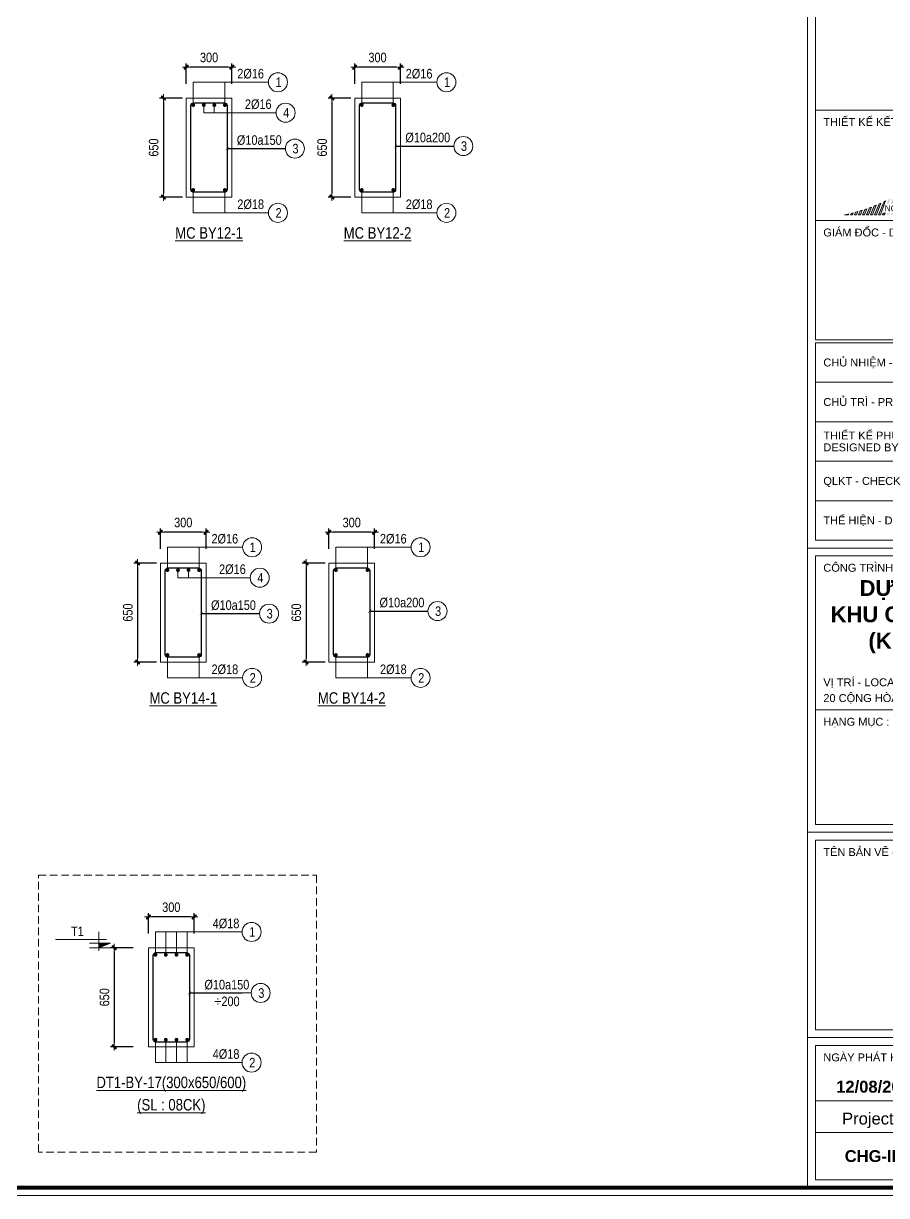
# Model space of a CAD drawing. Header units: millimetres. Extents: x 397144 to 8960116, y 345581 to 674207.
# Drawn here: x 4988116 to 4993785, y 625688 to 633384 of the extents above; entities that cross this region are included whole.
import ezdxf
from ezdxf.enums import TextEntityAlignment as Align
from ezdxf.xclip import XClip

# ---------------------------------------------------------------- set-up
doc = ezdxf.new("R2010")
doc.units = ezdxf.units.MM
doc.header["$XCLIPFRAME"] = 0
doc.header["$PDSIZE"] = -10
doc.linetypes.add('HIDDEN', pattern=[0.375, 0.25, -0.125])
doc.layers.get('0').update_dxf_attribs({"linetype": 'CONTINUOUS'})
doc.layers.get('Defpoints').update_dxf_attribs({"color": 12, "linetype": 'CONTINUOUS'})
for name, color, linetype, lineweight in [('CDAI', 8, 'CONTINUOUS', 30), ('CHG_XX_Khung ten$0$A1 BORDER$0$DGIONG', 4, 'CONTINUOUS', 13), ('CHG_XX_Khung ten$0$A1 BORDER$0$STICK', 1, 'CONTINUOUS', 9), ('CTHEP', 2, 'CONTINUOUS', 50), ('DBAO', 3, 'CONTINUOUS', 20), ('DGIONG', 4, 'CONTINUOUS', 13), ('KTH', 150, 'CONTINUOUS', 5), ('Net khuat', 8, 'HIDDEN', 13), ('STICK', 1, 'CONTINUOUS', 9), ('TEXT', 7, 'CONTINUOUS', 15)]:
    doc.layers.add(name, color=color, linetype=linetype, lineweight=lineweight)
doc.layers.add('HATCH', color=7, linetype='CONTINUOUS', lineweight=5, true_color=0x2491ff)
doc.styles.add('CHG_XX_Khung ten$0$A1 BORDER$0$ARIAL', font='arial.ttf')
doc.styles.add('CHG_XX_Khung ten$0$A1 BORDER$0$Arial - Bold', font='arialbd.ttf', dxfattribs={"height": 2.5})
doc.styles.add('CHG_XX_Khung ten$0$A1 BORDER$0$Star-AvoBold', font='VAVOB_0.TTF')
doc.styles.add('CHG_XX_Khung ten$0$title block pccc$0$ARIAL', font='arial.ttf')
doc.styles.add('Star-HelCon', font='VHELVCN_0.TTF')
doc.styles.add('TTP-HelCon', font='VHELVCN_0.TTF')
doc.styles.add('VNI-HELVE-CONDENSE', font='VHELVCN_0.TTF')
doc.dimstyles.new('kc-25', dxfattribs={"dimtxt": 62.5, "dimasz": 20, "dimexe": 20, "dimexo": 50, "dimgap": 25, "dimtad": 3, "dimdec": 0, "dimzin": 0, "dimdsep": 46, "dimtxsty": 'VNI-HELVE-CONDENSE', "dimblk": 'DIM', "dimcen": 2.5, "dimclrd": 256, "dimclre": 154, "dimclrt": 7, "dimaunit": 1, "dimadec": 0, "dimazin": 0, "dimtfac": 1, "dimtdec": 0, "dimtix": 1, "dimtmove": 0, "dimatfit": 3, "dimldrblk": 'DOT', "dimfxl": 1, "dimtolj": 1, "dimtzin": 0, "dimarcsym": 0})
doc.dimstyles.new('TTP-25', dxfattribs={"dimscale": 25, "dimtxt": 2.5, "dimasz": 1, "dimexe": 1, "dimexo": 1, "dimgap": 0.09, "dimtad": 0, "dimdec": 4, "dimrnd": 5, "dimzin": 9, "dimdsep": 46, "dimtxsty": 'TTP-HelCon', "dimblk": 'Stick1', "dimcen": 0.09, "dimdle": 1.5, "dimclrd": 256, "dimclre": 256, "dimclrt": 7, "dimadec": 0, "dimazin": 0, "dimtfac": 1, "dimtdec": 4, "dimtmove": 0, "dimatfit": 3, "dimldrblk": '_ArchTick1', "dimfxl": 1, "dimtvp": 1, "dimtolj": 1, "dimtzin": 0, "dimarcsym": 0})

# ---------------------------------------------------------------- blocks, each defined once
blk = doc.blocks.new('Stick1')
at = {"layer": 'STICK'}
h = blk.add_hatch(color=256, dxfattribs=at)
edge = h.paths.add_edge_path()
edge.add_line((0.3, 0.5), (-0.5, -0.3))
edge.add_arc((-0.4, -0.4), 0.141, 135, 315)
edge.add_line((-0.3, -0.5), (0.5, 0.3))
edge.add_arc((0.4, 0.4), 0.141, 315, 495)
blk.add_line((1, 0), (-1, 0), dxfattribs=at)
blk.add_lwpolyline([(0.3, 0.5), (-0.5, -0.3, 1), (-0.3, -0.5), (0.5, 0.3, 1), (0.3, 0.5, 1)], format="xyb", dxfattribs=at)
blk = doc.blocks.new('*D1025')
at = {"layer": 'Defpoints', "color": 0, "ltscale": 500, "transparency": 16777216}
for p in [(4989185.4, 633096.9), (4989185.4, 632963.6), (4989485.4, 632963.6)]:
    blk.add_point(p, dxfattribs=at)
at = {"layer": 'KTH', "lineweight": -2, "ltscale": 500, "transparency": 16777216}
for p, q in [((4989185.4, 632988.6), (4989185.4, 633121.9)), ((4989485.4, 632988.6), (4989485.4, 633121.9)), ((4989460.4, 633096.9), (4989210.4, 633096.9))]:
    blk.add_line(p, q, dxfattribs=at)
at = {"layer": 'KTH', "lineweight": -2, "ltscale": 500, "transparency": 16777216, "xscale": 25, "yscale": 25, "zscale": 25, "rotation": 180}
blk.add_blockref('Stick1', (4989185.4, 633096.9), dxfattribs=at)
at = {"layer": 'KTH', "lineweight": -2, "ltscale": 500, "transparency": 16777216, "xscale": 25, "yscale": 25, "zscale": 25}
blk.add_blockref('Stick1', (4989485.4, 633096.9), dxfattribs=at)
at = {"layer": 'KTH', "color": 7, "ltscale": 500, "transparency": 16777216, "insert": (4989335.4, 633160.7), "char_height": 62.5, "attachment_point": 5, "style": 'TTP-HelCon'}
blk.add_mtext('\\A1;300', dxfattribs=at)
blk = doc.blocks.new('_ArchTick1')
at = {"color": 0, "const_width": 3.81}
blk.add_lwpolyline([(-12.7, -12.7), (12.7, 12.7)], dxfattribs=at)
blk = doc.blocks.new('*D1026')
at = {"layer": 'Defpoints', "color": 0, "ltscale": 500, "transparency": 16777216}
for p in [(4989185.4, 632894.6), (4989035.6, 632244.6), (4989185.4, 632244.6)]:
    blk.add_point(p, dxfattribs=at)
at = {"layer": 'KTH', "lineweight": -2, "ltscale": 500, "transparency": 16777216}
for p, q in [((4989160.4, 632894.6), (4989010.6, 632894.6)), ((4989035.6, 632869.6), (4989035.6, 632269.6)), ((4989160.4, 632244.6), (4989010.6, 632244.6))]:
    blk.add_line(p, q, dxfattribs=at)
at = {"layer": 'KTH', "lineweight": -2, "ltscale": 500, "transparency": 16777216, "xscale": 25, "yscale": 25, "zscale": 25}
for p, rotation in [((4989035.6, 632894.6), 90), ((4989035.6, 632244.6), 270)]:
    blk.add_blockref('Stick1', p, dxfattribs=dict(at, rotation=rotation))
at = {"layer": 'KTH', "color": 7, "ltscale": 500, "transparency": 16777216, "insert": (4988971.7, 632569.6), "char_height": 62.5, "attachment_point": 5, "rotation": 90, "style": 'TTP-HelCon'}
blk.add_mtext('\\A1;650', dxfattribs=at)
blk = doc.blocks.new('DIM')
h = blk.add_hatch(color=1)
h.paths.add_polyline_path([(0.49, 0.29, 1), (0.29, 0.49), (-0.19, 0), (0.19, 0)])
h.paths.add_polyline_path([(0.19, 0), (-0.19, 0), (-0.49, -0.29, 1), (-0.29, -0.49)])
at = {"color": 9}
for p, q in [((-0.19, 0), (-1.5, 0)), ((0.19, 0), (1.5, 0))]:
    blk.add_line(p, q, dxfattribs=at)
at = {"color": 1}
for p, q in [((-0.49, -0.29), (0.29, 0.49)), ((-0.29, -0.49), (0.49, 0.29)), ((-0.19, 0), (0.19, 0))]:
    blk.add_line(p, q, dxfattribs=at)
blk.add_arc((-0.39, -0.39), 0.138, 135, 315, dxfattribs=at)
blk = doc.blocks.new('*D1027')
at = {"layer": 'Defpoints', "color": 0, "ltscale": 500, "transparency": 16777216}
for p in [(4990292, 633096.9), (4990292, 632963.6), (4990592, 632963.6)]:
    blk.add_point(p, dxfattribs=at)
at = {"layer": 'KTH', "lineweight": -2, "ltscale": 500, "transparency": 16777216}
for p, q in [((4990292, 632988.6), (4990292, 633121.9)), ((4990592, 632988.6), (4990592, 633121.9)), ((4990567, 633096.9), (4990317, 633096.9))]:
    blk.add_line(p, q, dxfattribs=at)
at = {"layer": 'KTH', "lineweight": -2, "ltscale": 500, "transparency": 16777216, "xscale": 25, "yscale": 25, "zscale": 25, "rotation": 180}
blk.add_blockref('Stick1', (4990292, 633096.9), dxfattribs=at)
at = {"layer": 'KTH', "lineweight": -2, "ltscale": 500, "transparency": 16777216, "xscale": 25, "yscale": 25, "zscale": 25}
blk.add_blockref('Stick1', (4990592, 633096.9), dxfattribs=at)
at = {"layer": 'KTH', "color": 7, "ltscale": 500, "transparency": 16777216, "insert": (4990442, 633160.7), "char_height": 62.5, "attachment_point": 5, "style": 'TTP-HelCon'}
blk.add_mtext('\\A1;300', dxfattribs=at)
blk = doc.blocks.new('*D1028')
at = {"layer": 'Defpoints', "color": 0, "ltscale": 500, "transparency": 16777216}
for p in [(4990292, 632894.6), (4990142.1, 632244.6), (4990292, 632244.6)]:
    blk.add_point(p, dxfattribs=at)
at = {"layer": 'KTH', "lineweight": -2, "ltscale": 500, "transparency": 16777216}
for p, q in [((4990267, 632894.6), (4990117.1, 632894.6)), ((4990142.1, 632869.6), (4990142.1, 632269.6)), ((4990267, 632244.6), (4990117.1, 632244.6))]:
    blk.add_line(p, q, dxfattribs=at)
at = {"layer": 'KTH', "lineweight": -2, "ltscale": 500, "transparency": 16777216, "xscale": 25, "yscale": 25, "zscale": 25}
for p, rotation in [((4990142.1, 632894.6), 90), ((4990142.1, 632244.6), 270)]:
    blk.add_blockref('Stick1', p, dxfattribs=dict(at, rotation=rotation))
at = {"layer": 'KTH', "color": 7, "ltscale": 500, "transparency": 16777216, "insert": (4990078.3, 632569.6), "char_height": 62.5, "attachment_point": 5, "rotation": 90, "style": 'TTP-HelCon'}
blk.add_mtext('\\A1;650', dxfattribs=at)
blk = doc.blocks.new('*D1037')
at = {"layer": 'Defpoints', "color": 0, "ltscale": 500, "transparency": 16777216}
for p in [(4989015.8, 630043.2), (4989015.8, 629910), (4989315.8, 629910)]:
    blk.add_point(p, dxfattribs=at)
at = {"layer": 'KTH', "lineweight": -2, "ltscale": 500, "transparency": 16777216}
for p, q in [((4989015.8, 629935), (4989015.8, 630068.2)), ((4989290.8, 630043.2), (4989040.8, 630043.2)), ((4989315.8, 629935), (4989315.8, 630068.2))]:
    blk.add_line(p, q, dxfattribs=at)
at = {"layer": 'KTH', "lineweight": -2, "ltscale": 500, "transparency": 16777216, "xscale": 25, "yscale": 25, "zscale": 25, "rotation": 180}
blk.add_blockref('Stick1', (4989015.8, 630043.2), dxfattribs=at)
at = {"layer": 'KTH', "lineweight": -2, "ltscale": 500, "transparency": 16777216, "xscale": 25, "yscale": 25, "zscale": 25}
blk.add_blockref('Stick1', (4989315.8, 630043.2), dxfattribs=at)
at = {"layer": 'KTH', "color": 7, "ltscale": 500, "transparency": 16777216, "insert": (4989165.8, 630107), "char_height": 62.5, "attachment_point": 5, "style": 'TTP-HelCon'}
blk.add_mtext('\\A1;300', dxfattribs=at)
blk = doc.blocks.new('*D1038')
at = {"layer": 'Defpoints', "color": 0, "ltscale": 500, "transparency": 16777216}
for p in [(4989015.8, 629841), (4988866, 629191), (4989015.8, 629191)]:
    blk.add_point(p, dxfattribs=at)
at = {"layer": 'KTH', "lineweight": -2, "ltscale": 500, "transparency": 16777216}
for p, q in [((4988990.8, 629841), (4988841, 629841)), ((4988866, 629816), (4988866, 629216)), ((4988990.8, 629191), (4988841, 629191))]:
    blk.add_line(p, q, dxfattribs=at)
at = {"layer": 'KTH', "lineweight": -2, "ltscale": 500, "transparency": 16777216, "xscale": 25, "yscale": 25, "zscale": 25}
for p, rotation in [((4988866, 629841), 90), ((4988866, 629191), 270)]:
    blk.add_blockref('Stick1', p, dxfattribs=dict(at, rotation=rotation))
at = {"layer": 'KTH', "color": 7, "ltscale": 500, "transparency": 16777216, "insert": (4988802.1, 629516), "char_height": 62.5, "attachment_point": 5, "rotation": 90, "style": 'TTP-HelCon'}
blk.add_mtext('\\A1;650', dxfattribs=at)
blk = doc.blocks.new('*D1039')
at = {"layer": 'Defpoints', "color": 0, "ltscale": 500, "transparency": 16777216}
for p in [(4990122.4, 630043.2), (4990122.4, 629910), (4990422.4, 629910)]:
    blk.add_point(p, dxfattribs=at)
at = {"layer": 'KTH', "lineweight": -2, "ltscale": 500, "transparency": 16777216}
for p, q in [((4990122.4, 629935), (4990122.4, 630068.2)), ((4990397.4, 630043.2), (4990147.4, 630043.2)), ((4990422.4, 629935), (4990422.4, 630068.2))]:
    blk.add_line(p, q, dxfattribs=at)
at = {"layer": 'KTH', "lineweight": -2, "ltscale": 500, "transparency": 16777216, "xscale": 25, "yscale": 25, "zscale": 25, "rotation": 180}
blk.add_blockref('Stick1', (4990122.4, 630043.2), dxfattribs=at)
at = {"layer": 'KTH', "lineweight": -2, "ltscale": 500, "transparency": 16777216, "xscale": 25, "yscale": 25, "zscale": 25}
blk.add_blockref('Stick1', (4990422.4, 630043.2), dxfattribs=at)
at = {"layer": 'KTH', "color": 7, "ltscale": 500, "transparency": 16777216, "insert": (4990272.4, 630107), "char_height": 62.5, "attachment_point": 5, "style": 'TTP-HelCon'}
blk.add_mtext('\\A1;300', dxfattribs=at)
blk = doc.blocks.new('*D1040')
at = {"layer": 'Defpoints', "color": 0, "ltscale": 500, "transparency": 16777216}
for p in [(4990122.4, 629841), (4989972.5, 629191), (4990122.4, 629191)]:
    blk.add_point(p, dxfattribs=at)
at = {"layer": 'KTH', "lineweight": -2, "ltscale": 500, "transparency": 16777216}
for p, q in [((4990097.4, 629841), (4989947.5, 629841)), ((4989972.5, 629816), (4989972.5, 629216)), ((4990097.4, 629191), (4989947.5, 629191))]:
    blk.add_line(p, q, dxfattribs=at)
at = {"layer": 'KTH', "lineweight": -2, "ltscale": 500, "transparency": 16777216, "xscale": 25, "yscale": 25, "zscale": 25}
for p, rotation in [((4989972.5, 629841), 90), ((4989972.5, 629191), 270)]:
    blk.add_blockref('Stick1', p, dxfattribs=dict(at, rotation=rotation))
at = {"layer": 'KTH', "color": 7, "ltscale": 500, "transparency": 16777216, "insert": (4989908.7, 629516), "char_height": 62.5, "attachment_point": 5, "rotation": 90, "style": 'TTP-HelCon'}
blk.add_mtext('\\A1;650', dxfattribs=at)
blk = doc.blocks.new('*D1153')
at = {"layer": 'Defpoints', "color": 0, "ltscale": 500, "transparency": 16777216}
for p in [(4988937.4, 627517.2), (4988937.4, 627384), (4989237.4, 627384)]:
    blk.add_point(p, dxfattribs=at)
at = {"layer": 'KTH', "lineweight": -2, "ltscale": 500, "transparency": 16777216}
for p, q in [((4988937.4, 627409), (4988937.4, 627542.2)), ((4989212.4, 627517.2), (4988962.4, 627517.2)), ((4989237.4, 627409), (4989237.4, 627542.2))]:
    blk.add_line(p, q, dxfattribs=at)
at = {"layer": 'KTH', "lineweight": -2, "ltscale": 500, "transparency": 16777216, "xscale": 25, "yscale": 25, "zscale": 25, "rotation": 180}
blk.add_blockref('Stick1', (4988937.4, 627517.2), dxfattribs=at)
at = {"layer": 'KTH', "lineweight": -2, "ltscale": 500, "transparency": 16777216, "xscale": 25, "yscale": 25, "zscale": 25}
blk.add_blockref('Stick1', (4989237.4, 627517.2), dxfattribs=at)
at = {"layer": 'KTH', "color": 7, "ltscale": 500, "transparency": 16777216, "insert": (4989087.4, 627581), "char_height": 62.5, "attachment_point": 5, "style": 'TTP-HelCon'}
blk.add_mtext('\\A1;300', dxfattribs=at)
blk = doc.blocks.new('*D1154')
at = {"layer": 'Defpoints', "color": 0, "ltscale": 500, "transparency": 16777216}
for p in [(4988862.2, 627314.9), (4988712.4, 626664.9), (4988862.2, 626664.9)]:
    blk.add_point(p, dxfattribs=at)
at = {"layer": 'KTH', "lineweight": -2, "ltscale": 500, "transparency": 16777216}
for p, q in [((4988837.2, 627314.9), (4988687.4, 627314.9)), ((4988712.4, 627289.9), (4988712.4, 626689.9)), ((4988837.2, 626664.9), (4988687.4, 626664.9))]:
    blk.add_line(p, q, dxfattribs=at)
at = {"layer": 'KTH', "lineweight": -2, "ltscale": 500, "transparency": 16777216, "xscale": 25, "yscale": 25, "zscale": 25}
for p, rotation in [((4988712.4, 627314.9), 90), ((4988712.4, 626664.9), 270)]:
    blk.add_blockref('Stick1', p, dxfattribs=dict(at, rotation=rotation))
at = {"layer": 'KTH', "color": 7, "ltscale": 500, "transparency": 16777216, "insert": (4988648.6, 626989.9), "char_height": 62.5, "attachment_point": 5, "rotation": 90, "style": 'TTP-HelCon'}
blk.add_mtext('\\A1;650', dxfattribs=at)
blk = doc.blocks.new('CODE')
at = {"layer": 'DBAO'}
for p, q in [((-62.5, -20), (-62.5, 105)), ((-62.5, 0), (-137.5, 30)), ((-137.5, 30), (0, 30)), ((-137.5, 0), (0, 0)), ((-112.5, 55), (223.6, 55))]:
    blk.add_line(p, q, dxfattribs=at)
at = {"layer": 'HATCH', "color": 1}
blk.add_solid([(-62.5, 0), (-137.5, 30), (-62.5, 30)], dxfattribs=at)
blk = doc.blocks.new('CHG_XX_Khung ten')
at = {"layer": 'CHG_XX_Khung ten$0$A1 BORDER$0$DGIONG'}
h = blk.add_hatch(color=256, dxfattribs=at)
h.paths.add_polyline_path([(724.94, 283.19), (724.15, 281.97), (717.19, 263.38), (717.7, 263.38)])
h.paths.add_polyline_path([(722.81, 280.17), (722.1, 279.22), (717.21, 266.21), (717.72, 266.21)], flags=17)
h.paths.add_polyline_path([(720.93, 277.8), (720.27, 277.04), (716.19, 266.22), (716.7, 266.22)])
h.paths.add_polyline_path([(719.23, 275.93), (718.6, 275.29), (715.18, 266.22), (715.69, 266.22)])
h.paths.add_polyline_path([(717.65, 274.38), (717.03, 273.81), (714.16, 266.22), (714.67, 266.22)])
h.paths.add_polyline_path([(716.14, 273.03), (715.61, 272.59), (713.15, 266.22), (713.66, 266.22)])
h.paths.add_polyline_path([(714.69, 271.86), (714.17, 271.45), (712.13, 266.23), (712.64, 266.23)])
h.paths.add_polyline_path([(713.29, 270.81), (712.76, 270.43), (711.57, 267.46), (712.07, 267.47)])
h.paths.add_polyline_path([(710.1, 266.23), (710.61, 266.24), (711.93, 269.87), (711.48, 269.56)])
h.paths.add_polyline_path([(710.61, 269.02), (710.13, 268.73), (709.08, 266.24), (709.59, 266.24)])
h.paths.add_polyline_path([(709.31, 268.26), (708.82, 267.97), (708.07, 266.24), (708.58, 266.24)])
h.paths.add_polyline_path([(708.04, 267.56), (707.54, 267.3), (707.05, 266.25), (707.56, 266.25)])
h.paths.add_polyline_path([(716.84, 263.8), (716.33, 263.8), (716.18, 263.38), (716.69, 263.38)])
h.paths.add_polyline_path([(715.67, 263.39), (715.82, 263.8), (715.32, 263.8), (715.16, 263.39)])
h.paths.add_polyline_path([(714.15, 263.39), (714.65, 263.39), (714.8, 263.8), (714.3, 263.8)])
h.paths.add_polyline_path([(713.13, 263.39), (713.64, 263.4), (713.79, 263.81), (713.28, 263.81)])
h.paths.add_polyline_path([(712.77, 263.81), (712.27, 263.81), (712.11, 263.39), (712.62, 263.4)])
h.paths.add_polyline_path([(711.25, 263.81), (711.1, 263.4), (711.61, 263.4), (711.76, 263.81)])
h.paths.add_polyline_path([(710.59, 263.4), (710.74, 263.82), (710.24, 263.82), (710.08, 263.4)])
h.paths.add_polyline_path([(709.73, 263.82), (709.22, 263.82), (709.07, 263.41), (709.57, 263.41)])
h.paths.add_polyline_path([(708.71, 263.82), (708.21, 263.82), (708.05, 263.41), (708.56, 263.41)])
h.paths.add_polyline_path([(707.54, 263.41), (707.69, 263.83), (707.19, 263.83), (707.03, 263.41)])
h.paths.add_polyline_path([(706.68, 263.83), (706.17, 263.83), (706.02, 263.42), (706.53, 263.42)])
h.paths.add_polyline_path([(705, 263.42), (705.51, 263.42), (706.79, 266.93), (706.4, 266.74)])
h.paths.add_polyline_path([(703.97, 263.37), (704.48, 263.37), (705.57, 266.36), (705.14, 266.17)])
h.paths.add_polyline_path([(704.36, 265.84), (703.91, 265.65), (702.96, 263.38), (703.46, 263.38)])
h.paths.add_polyline_path([(703.17, 265.37), (702.69, 265.19), (701.94, 263.38), (702.45, 263.38)])
h.paths.add_polyline_path([(702, 264.94), (701.5, 264.77), (700.92, 263.38), (701.43, 263.38)])
h.paths.add_polyline_path([(700.84, 264.56), (700.33, 264.4), (699.91, 263.39), (700.42, 263.39)])
h.paths.add_polyline_path([(699.7, 264.21), (699.18, 264.06), (698.89, 263.39), (699.4, 263.39)])
h.paths.add_polyline_path([(698.57, 263.9), (698.04, 263.77), (697.87, 263.38), (698.38, 263.39)])
h.paths.add_polyline_path([(697.37, 263.39), (697.45, 263.63), (696.91, 263.51), (696.35, 263.38)])
for p, q in [((687, 577), (687, 17)), ((687, 179), (824, 179)), ((687, 107), (824, 107)), ((687, 55), (824, 55))]:
    blk.add_line(p, q)
at = {"linetype": 'Continuous'}
blk.add_line((689, 39), (822, 39), dxfattribs=at)
blk.add_lwpolyline([(15, 579), (826, 579), (826, 15), (15, 15)], close=True)
at = {"color": 4, "linetype": 'Continuous', "const_width": 1}
blk.add_lwpolyline([(17, 577), (824, 577), (824, 17), (17, 17)], close=True, dxfattribs=at)
at = {"linetype": 'Continuous'}
for points in [[(689, 317.93), (822, 317.93), (822, 289.93), (689, 289.93)], [(689, 289.93), (822, 289.93), (822, 261.93), (689, 261.93)], [(689, 177), (822, 177), (822, 138), (689, 138)], [(689, 109), (822, 109), (822, 138), (689, 138)], [(689, 105), (822, 105), (822, 57), (689, 57)], [(689, 53), (822, 53), (822, 31), (689, 31)], [(822, 19), (689, 19), (689, 31), (822, 31)]]:
    blk.add_lwpolyline(points, close=True, dxfattribs=at)
at = {"color": 9, "linetype": 'Continuous'}
for points in [[(689, 261.93), (822, 261.93), (822, 231.73), (689, 231.73)], [(822, 221), (689, 221), (689, 231), (822, 231)], [(822, 211), (689, 211), (689, 221), (822, 221)], [(822, 201), (689, 201), (689, 211), (822, 211)], [(822, 191), (689, 191), (689, 201), (822, 201)], [(822, 181), (689, 181), (689, 191), (822, 191)]]:
    blk.add_lwpolyline(points, close=True, dxfattribs=at)
blk.add_lwpolyline([(822, 211), (689, 211), (822, 211)], dxfattribs=at)
at = {"layer": 'CHG_XX_Khung ten$0$A1 BORDER$0$DGIONG'}
for points in [[(700.84, 264.56), (700.42, 263.39), (699.91, 263.39), (700.33, 264.4), (700.84, 264.56)], [(702, 264.94), (701.43, 263.38), (700.92, 263.38), (701.5, 264.77), (702, 264.94)], [(703.17, 265.37), (702.45, 263.38), (701.94, 263.38), (702.69, 265.19), (703.17, 265.37)], [(704.36, 265.84), (703.46, 263.38), (702.96, 263.38), (703.91, 265.65), (704.36, 265.84)], [(705.57, 266.36), (704.48, 263.37), (703.97, 263.37), (705.14, 266.17), (705.57, 266.36)], [(706.79, 266.93), (705.51, 263.42), (705, 263.42), (706.4, 266.74), (706.79, 266.93)], [(697.45, 263.63), (697.37, 263.39), (696.35, 263.38), (696.91, 263.51), (697.45, 263.63)], [(698.57, 263.9), (698.38, 263.39), (697.87, 263.38), (698.04, 263.77), (698.57, 263.9)], [(699.7, 264.21), (699.4, 263.39), (698.89, 263.39), (699.18, 264.06), (699.7, 264.21)]]:
    blk.add_lwpolyline(points, dxfattribs=at)
blk.add_lwpolyline([(706.53, 263.42), (706.68, 263.83), (706.17, 263.83), (706.02, 263.42)], close=True, dxfattribs=at)
for s, style, p in [('THIẾT KẾ KẾT CẤU - STRUCTURE CONSULTANT', 'CHG_XX_Khung ten$0$A1 BORDER$0$ARIAL', (691, 286.93)), ('GIÁM ĐỐC - DIRECTOR', 'CHG_XX_Khung ten$0$title block pccc$0$ARIAL', (691, 258.93)), ('CHỦ NHIỆM - PRINCIPAL', 'CHG_XX_Khung ten$0$title block pccc$0$ARIAL', (691, 226)), ('CHỦ TRÌ - PRIMARY', 'CHG_XX_Khung ten$0$title block pccc$0$ARIAL', (691, 216)), ('THIẾT KẾ PHƯƠNG ÁN', 'CHG_XX_Khung ten$0$title block pccc$0$ARIAL', (691, 207.5)), ('DESIGNED BY', 'CHG_XX_Khung ten$0$title block pccc$0$ARIAL', (691, 204.5)), ('QLKT - CHECK', 'CHG_XX_Khung ten$0$title block pccc$0$ARIAL', (691, 196)), ('THỂ HIỆN - DRAWN BY', 'CHG_XX_Khung ten$0$title block pccc$0$ARIAL', (691, 186)), ('CÔNG TRÌNH - PROJECT', 'CHG_XX_Khung ten$0$A1 BORDER$0$ARIAL', (691, 174)), ('VỊ TRÍ - LOCATION', 'CHG_XX_Khung ten$0$A1 BORDER$0$ARIAL', (691, 145)), ('20 CỘNG HÒA, PHƯỜNG 12, QUẬN TÂN BÌNH, TP. HCM', 'CHG_XX_Khung ten$0$A1 BORDER$0$ARIAL', (691, 141)), ('HẠNG MỤC :', 'CHG_XX_Khung ten$0$A1 BORDER$0$ARIAL', (691, 135)), ('TÊN BẢN VẼ - DRAWING TITTLE', 'CHG_XX_Khung ten$0$A1 BORDER$0$ARIAL', (691, 102)), ('NGÀY PHÁT HÀNH - ISSUE DATE', 'CHG_XX_Khung ten$0$A1 BORDER$0$ARIAL', (691, 50))]:
    blk.add_text(s, height=2, dxfattribs=dict(style=style)).set_placement(p, align=Align.MIDDLE_LEFT)
for s, style, p in [('12/08/2019', 'CHG_XX_Khung ten$0$A1 BORDER$0$Arial - Bold', (704.75, 42.57)), ('Project', 'CHG_XX_Khung ten$0$A1 BORDER$0$ARIAL', (702.28, 34.5)), ('CHG-II', 'CHG_XX_Khung ten$0$A1 BORDER$0$Arial - Bold', (702.94, 25))]:
    blk.add_text(s, height=3, dxfattribs=dict(style=style)).set_placement(p, align=Align.MIDDLE_CENTER)
at = {"insert": (755.4, 170.88), "char_height": 4, "width": 159.8745, "attachment_point": 2, "style": 'CHG_XX_Khung ten$0$A1 BORDER$0$Arial - Bold'}
blk.add_mtext('DỰ ÁN ĐẦU TƯ XÂY DỰNG KINH DOANH\\PKHU CHUNG CƯ - THƯƠNG MẠI - VĂN PHÒNG\\P(KHU PHỨC HỢP CÔNG HÒA GARDEN)', dxfattribs=at)
at = {"layer": 'CHG_XX_Khung ten$0$A1 BORDER$0$STICK', "style": 'CHG_XX_Khung ten$0$A1 BORDER$0$Star-AvoBold', "width": 1}
blk.add_text('NGOI SAO', height=1.547, dxfattribs=at).set_placement((706.57, 264.27))
blk = doc.blocks.new('*D1237')
at = {"layer": 'Defpoints', "color": 0, "transparency": 16777216}
for p in [(5177635.6, 546023.8), (5186535.6, 545922.6), (5186535.6, 545825.8)]:
    blk.add_point(p, dxfattribs=at)
at = {"layer": 'KTH', "lineweight": -2, "transparency": 16777216}
for p, q in [((5177635.6, 545998.8), (5177635.6, 545800.8)), ((5186535.6, 545897.6), (5186535.6, 545800.8)), ((5177660.6, 545825.8), (5186510.6, 545825.8))]:
    blk.add_line(p, q, dxfattribs=at)
at = {"layer": 'KTH', "lineweight": -2, "transparency": 16777216, "xscale": 25, "yscale": 25, "zscale": 25, "rotation": 180}
blk.add_blockref('Stick1', (5177635.6, 545825.8), dxfattribs=at)
at = {"layer": 'KTH', "lineweight": -2, "transparency": 16777216, "xscale": 25, "yscale": 25, "zscale": 25}
blk.add_blockref('Stick1', (5186535.6, 545825.8), dxfattribs=at)
at = {"layer": 'KTH', "color": 7, "transparency": 16777216, "insert": (5182085.6, 545889.6), "char_height": 62.5, "attachment_point": 5, "style": 'TTP-HelCon'}
blk.add_mtext('\\A1;9400', dxfattribs=at)
blk = doc.blocks.new('*D1232')
at = {"layer": 'Defpoints', "color": 0, "transparency": 16777216}
for p in [(5195935.6, 546023.8), (5200985.6, 546017.1), (5200985.6, 545825.8)]:
    blk.add_point(p, dxfattribs=at)
at = {"layer": 'KTH', "lineweight": -2, "transparency": 16777216}
for p, q in [((5195935.6, 545998.8), (5195935.6, 545800.8)), ((5200985.6, 545992.1), (5200985.6, 545800.8)), ((5195960.6, 545825.8), (5200960.6, 545825.8))]:
    blk.add_line(p, q, dxfattribs=at)
at = {"layer": 'KTH', "lineweight": -2, "transparency": 16777216, "xscale": 25, "yscale": 25, "zscale": 25, "rotation": 180}
blk.add_blockref('Stick1', (5195935.6, 545825.8), dxfattribs=at)
at = {"layer": 'KTH', "lineweight": -2, "transparency": 16777216, "xscale": 25, "yscale": 25, "zscale": 25}
blk.add_blockref('Stick1', (5200985.6, 545825.8), dxfattribs=at)
at = {"layer": 'KTH', "color": 7, "transparency": 16777216, "insert": (5198460.6, 545889.6), "char_height": 62.5, "attachment_point": 5, "style": 'TTP-HelCon'}
blk.add_mtext('\\A1;5050', dxfattribs=at)
blk = doc.blocks.new('BY-18')
at = {"layer": 'CTHEP'}
blk.add_line((5138019.31863, 546695.82682), (5214372.22878, 546695.77869), dxfattribs=at)
for points in [[(5214555.59356, 546376.57918), (5214555.59356, 547004.7664), (5137865.59357, 547004.84194)], [(5153373.34267, 546382.82784), (5162804.59965, 546382.82083), (5163384.46139, 546382.81892), (5170035.59357, 546382.79064), (5170609.63908, 546382.78875), (5214493.76072, 546382.7666), (5214493.76072, 546905.64212)]]:
    blk.add_lwpolyline(points, dxfattribs=at)
at = {"layer": 'DBAO'}
for points in [[(5214185.59439, 547367.8332), (5214185.594, 547043.7211), (5170183.49982, 547043.76555)], [(5178935.59496, 546343.75224), (5186135.59357, 546343.74248)], [(5194885.59496, 546343.73139), (5202385.59357, 546343.72946)]]:
    blk.add_lwpolyline(points, dxfattribs=at)
at = {"layer": 'Net khuat', "ltscale": 200}
blk.add_lwpolyline([(5137835.59357, 546343.84194), (5137835.59357, 546343.84194), (5138435.59357, 546343.84194), (5138435.59357, 546813.84194), (5214585.59357, 546813.84194)], dxfattribs=at)
at = {"layer": 'KTH'}
dim = blk.add_linear_dim(base=(5186535.59357, 545825.78166), p1=(5177635.59357, 546023.76467), p2=(5186535.59357, 545922.63284), angle=180, text='9400', dimstyle='TTP-25', override={"dimtmove": 1}, dxfattribs=at)
dim.commit()
dim.dimension.update_dxf_attribs({"geometry": '*D1237', "text_midpoint": (5182085.59357, 545889.615)})
dim = blk.add_linear_dim(base=(5200985.59357, 545825.78166), p1=(5195935.59357, 546023.76467), p2=(5200985.59357, 546017.14896), angle=180, dimstyle='TTP-25', override={"dimtmove": 1}, dxfattribs=at)
dim.commit()
dim.dimension.update_dxf_attribs({"geometry": '*D1232', "text_midpoint": (5198460.59357, 545889.615)})

msp = doc.modelspace()

# ---------------------------------------------------------------- linework, layer by layer
at = {"layer": 'CDAI'}
for points in [[(4989235.39699, 632863.37195), (4989435.39699, 632863.37195, -0.4142135624), (4989454.14699, 632844.62195), (4989454.14699, 632294.62195, -0.4142135624), (4989435.39699, 632275.87195), (4989235.39699, 632275.87195, -0.4142135624), (4989216.64699, 632294.62195), (4989216.64699, 632844.62195, -0.4142135624)], [(4990341.95452, 632863.37195), (4990541.95452, 632863.37195, -0.4142135624), (4990560.70452, 632844.62195), (4990560.70452, 632294.62195, -0.4142135624), (4990541.95452, 632275.87195), (4990341.95452, 632275.87195, -0.4142135624), (4990323.20452, 632294.62195), (4990323.20452, 632844.62195, -0.4142135624)], [(4989065.80434, 629809.7153), (4989265.80434, 629809.7153, -0.4142135624), (4989284.55434, 629790.9653), (4989284.55434, 629240.9653, -0.4142135624), (4989265.80434, 629222.2153), (4989065.80434, 629222.2153, -0.4142135624), (4989047.05434, 629240.9653), (4989047.05434, 629790.9653, -0.4142135624)], [(4990172.36187, 629809.7153), (4990372.36187, 629809.7153, -0.4142135624), (4990391.11187, 629790.9653), (4990391.11187, 629240.9653, -0.4142135624), (4990372.36187, 629222.2153), (4990172.36187, 629222.2153, -0.4142135624), (4990153.61187, 629240.9653), (4990153.61187, 629790.9653, -0.4142135624)], [(4988987.38072, 627283.69054), (4989187.38072, 627283.69054, -0.4142135624), (4989206.13072, 627264.94054), (4989206.13072, 626714.94054, -0.4142135624), (4989187.38072, 626696.19054), (4988987.38072, 626696.19054, -0.4142135624), (4988968.63072, 626714.94054), (4988968.63072, 627264.94054, -0.4142135624)]]:
    msp.add_lwpolyline(points, format="xyb", close=True, dxfattribs=at)
at = {"layer": 'CTHEP', "const_width": 12.5}
for points in [[(4989225.39699, 632848.37195, 1), (4989237.89699, 632848.37195, 1)], [(4989294.56366, 632848.37195, 1), (4989307.06366, 632848.37195, 1)], [(4989363.73033, 632848.37195, 1), (4989376.23033, 632848.37195, 1)], [(4989432.89699, 632848.37195, 1), (4989445.39699, 632848.37195, 1)], [(4990331.95452, 632848.37195, 1), (4990344.45452, 632848.37195, 1)], [(4990539.45452, 632848.37195, 1), (4990551.95452, 632848.37195, 1)], [(4989225.39699, 632290.87195, 1), (4989237.89699, 632290.87195, 1)], [(4989432.89699, 632290.87195, 1), (4989445.39699, 632290.87195, 1)], [(4990331.95452, 632290.87195, 1), (4990344.45452, 632290.87195, 1)], [(4990539.45452, 632290.87195, 1), (4990551.95452, 632290.87195, 1)], [(4989055.80434, 629794.7153, 1), (4989068.30434, 629794.7153, 1)], [(4989124.97101, 629794.7153, 1), (4989137.47101, 629794.7153, 1)], [(4989194.13768, 629794.7153, 1), (4989206.63768, 629794.7153, 1)], [(4989263.30434, 629794.7153, 1), (4989275.80434, 629794.7153, 1)], [(4990162.36187, 629794.7153, 1), (4990174.86187, 629794.7153, 1)], [(4990369.86187, 629794.7153, 1), (4990382.36187, 629794.7153, 1)], [(4989055.80434, 629237.2153, 1), (4989068.30434, 629237.2153, 1)], [(4989263.30434, 629237.2153, 1), (4989275.80434, 629237.2153, 1)], [(4990162.36187, 629237.2153, 1), (4990174.86187, 629237.2153, 1)], [(4990369.86187, 629237.2153, 1), (4990382.36187, 629237.2153, 1)], [(4988977.38072, 627268.69054, 1), (4988989.88072, 627268.69054, 1)], [(4989044.88072, 627268.69054, 1), (4989057.38072, 627268.69054, 1)], [(4989114.88072, 627268.69054, 1), (4989127.38072, 627268.69054, 1)], [(4989184.88072, 627268.69054, 1), (4989197.38072, 627268.69054, 1)], [(4988977.38072, 626711.19054, 1), (4988989.88072, 626711.19054, 1)], [(4989044.88072, 626711.19054, 1), (4989057.38072, 626711.19054, 1)], [(4989114.88072, 626711.19054, 1), (4989127.38072, 626711.19054, 1)], [(4989184.88072, 626711.19054, 1), (4989197.38072, 626711.19054, 1)]]:
    msp.add_lwpolyline(points, format="xyb", close=True, dxfattribs=at)
at = {"layer": 'DBAO', "flags": 128}
for points in [[(4989185.39699, 632894.62195), (4989485.39699, 632894.62195)], [(4989485.39699, 632894.62195), (4989485.39699, 632244.62195), (4989185.39699, 632244.62195), (4989185.39699, 632894.62195)], [(4990291.95452, 632894.62195), (4990591.95452, 632894.62195)], [(4990591.95452, 632894.62195), (4990591.95452, 632244.62195), (4990291.95452, 632244.62195), (4990291.95452, 632894.62195)], [(4989015.80434, 629840.9653), (4989315.80434, 629840.9653)], [(4989315.80434, 629840.9653), (4989315.80434, 629190.9653), (4989015.80434, 629190.9653), (4989015.80434, 629840.9653)], [(4990122.36187, 629840.9653), (4990422.36187, 629840.9653)], [(4990422.36187, 629840.9653), (4990422.36187, 629190.9653), (4990122.36187, 629190.9653), (4990122.36187, 629840.9653)], [(4989237.38072, 627314.94054), (4989237.38072, 626664.94054), (4988937.38072, 626664.94054), (4988937.38072, 627314.94054)], [(4988937.38072, 627314.94054), (4989237.38072, 627314.94054)]]:
    msp.add_lwpolyline(points, dxfattribs=at)
at = {"layer": 'DGIONG'}
for p, q in [((4989231.64699, 632848.37195), (4989231.64699, 632998.37195)), ((4989231.64699, 632998.37195), (4989725.39699, 632998.37195)), ((4989439.14699, 632848.37195), (4989439.14699, 632998.37195)), ((4990338.20452, 632848.37195), (4990338.20452, 632998.37195)), ((4990338.20452, 632998.37195), (4990831.95452, 632998.37195)), ((4990545.70452, 632848.37195), (4990545.70452, 632998.37195)), ((4989300.81366, 632848.37195), (4989300.81366, 632798.37195)), ((4989369.98033, 632848.37195), (4989369.98033, 632798.37195)), ((4989300.81366, 632798.37195), (4989775.39699, 632798.37195)), ((4989231.64699, 632140.87195), (4989231.64699, 632290.87195)), ((4989439.14699, 632140.87195), (4989439.14699, 632290.87195)), ((4990338.20452, 632140.87195), (4990338.20452, 632290.87195)), ((4990545.70452, 632140.87195), (4990545.70452, 632290.87195)), ((4989231.64699, 632140.87195), (4989725.39699, 632140.87195)), ((4990338.20452, 632140.87195), (4990831.95452, 632140.87195)), ((4989062.05434, 629794.7153), (4989062.05434, 629944.7153)), ((4989062.05434, 629944.7153), (4989555.80434, 629944.7153)), ((4989269.55434, 629794.7153), (4989269.55434, 629944.7153)), ((4990168.61187, 629794.7153), (4990168.61187, 629944.7153)), ((4990168.61187, 629944.7153), (4990662.36187, 629944.7153)), ((4990376.11187, 629794.7153), (4990376.11187, 629944.7153)), ((4989131.22101, 629794.7153), (4989131.22101, 629744.7153)), ((4989131.22101, 629744.7153), (4989605.80434, 629744.7153)), ((4989200.38768, 629794.7153), (4989200.38768, 629744.7153)), ((4989062.05434, 629087.2153), (4989062.05434, 629237.2153)), ((4989269.55434, 629087.2153), (4989269.55434, 629237.2153)), ((4990168.61187, 629087.2153), (4990168.61187, 629237.2153)), ((4990376.11187, 629087.2153), (4990376.11187, 629237.2153)), ((4989062.05434, 629087.2153), (4989555.80434, 629087.2153)), ((4990168.61187, 629087.2153), (4990662.36187, 629087.2153)), ((4988983.63072, 627268.69054), (4988983.63072, 627418.69054)), ((4988983.63072, 627418.69054), (4989552.38072, 627418.69054)), ((4989051.13072, 627268.69054), (4989051.13072, 627418.69054)), ((4989121.13072, 627268.69054), (4989121.13072, 627418.69054)), ((4989191.13072, 627268.69054), (4989191.13072, 627418.69054)), ((4989206.13072, 627018.07484), (4989611.88072, 627018.07484)), ((4988983.63072, 626561.19054), (4988983.63072, 626711.19054)), ((4989051.13072, 626561.19054), (4989051.13072, 626711.19054)), ((4989121.13072, 626561.19054), (4989121.13072, 626711.19054)), ((4989191.13072, 626561.19054), (4989191.13072, 626711.19054)), ((4988983.63072, 626561.19054), (4989552.38072, 626561.19054))]:
    msp.add_line(p, q, dxfattribs=at)
for centre in [(4989787.89699, 632998.37195), (4990894.45452, 632998.37195), (4989837.89699, 632798.37195), (4989898.8981, 632562.47399), (4991005.45563, 632579.31299), (4989787.89699, 632140.87195), (4990894.45452, 632140.87195), (4989618.30434, 629944.7153), (4990724.86187, 629944.7153), (4989668.30434, 629744.7153), (4990835.86298, 629525.65634), (4989729.30545, 629508.81734), (4989618.30434, 629087.2153), (4990724.86187, 629087.2153), (4989614.88072, 627418.69054), (4989674.38072, 627018.07484), (4989614.88072, 626561.19054)]:
    msp.add_circle(centre, 62.5, dxfattribs=at)
at = {"layer": 'Net khuat', "ltscale": 200}
msp.add_lwpolyline([(4988215.36147, 627791.24194), (4990040.45176, 627791.24194), (4990040.45176, 625972.9498), (4988215.36147, 625972.9498)], close=True, dxfattribs=at)

# ---------------------------------------------------------------- block references
at = {"layer": 'CDAI'}
ref = msp.add_blockref('BY-18', (-188172.64387, 85287.44136), dxfattribs=at)
XClip(ref).set_block_clipping_path([(5185943.9258872429, 545393.73162399), (5203146.4169944702, 547704.4349580166)])
ref = msp.add_blockref('BY-18', (-202263.751, 82747.25908), dxfattribs=at)
XClip(ref).set_block_clipping_path([(5200199.5271096909, 545344.4644517149), (5214738.8086302299, 547704.4349580166)])
at = {"layer": 'KTH', "linetype": 'Continuous', "xscale": -1}
msp.add_blockref('CODE', (4988549.89416, 627314.94054), dxfattribs=at)

# ---------------------------------------------------------------- texts
at = {"layer": 'TEXT', "style": 'TTP-HelCon'}
for s, p in [('2Þ16', (4989520.85533, 633023.37195)), ('2Þ16', (4990627.41286, 633023.37195)), ('2Þ16', (4989570.85533, 632823.37195)), ('Þ10a150', (4989518.0812, 632587.47399)), ('Þ10a200', (4990624.63873, 632604.31299)), ('2Þ18', (4989521.12067, 632165.87195)), ('2Þ18', (4990627.6782, 632165.87195)), ('2Þ16', (4989351.26268, 629969.7153)), ('2Þ16', (4990457.82021, 629969.7153)), ('2Þ16', (4989401.26268, 629769.7153)), ('Þ10a150', (4989348.48856, 629533.81734)), ('Þ10a200', (4990455.04608, 629550.65634)), ('2Þ18', (4989351.52802, 629112.2153)), ('2Þ18', (4990458.08555, 629112.2153))]:
    msp.add_text(s, height=62.5, dxfattribs=at).set_placement(p)
at = {"layer": 'TEXT', "style": 'Star-HelCon'}
for s, p in [('1', (4989792.06366, 632998.37195)), ('1', (4990898.62119, 632998.37195)), ('4', (4989842.06366, 632798.37195)), ('3', (4989903.06476, 632562.47399)), ('3', (4991009.62229, 632579.31299)), ('2', (4989792.06366, 632140.87195)), ('2', (4990898.62119, 632140.87195)), ('1', (4989622.47101, 629944.7153)), ('1', (4990729.02854, 629944.7153)), ('4', (4989672.47101, 629744.7153)), ('3', (4989733.47212, 629508.81734)), ('3', (4990840.02965, 629525.65634)), ('2', (4989622.47101, 629087.2153)), ('2', (4990729.02854, 629087.2153)), ('1', (4989619.04738, 627418.69054)), ('3', (4989678.54738, 627018.07484)), ('2', (4989619.04738, 626561.19054))]:
    msp.add_text(s, height=62.5, dxfattribs=at).set_placement(p, align=Align.MIDDLE)
at = {"layer": 'TEXT', "style": 'TTP-HelCon'}
for s, height, p in [('%%UMC BY12-1', 75, (4989335.39699, 631971.32842)), ('%%UMC BY12-2', 75, (4990441.95452, 631971.32842)), ('%%UMC BY14-1', 75, (4989165.80434, 628917.67176)), ('%%UMC BY14-2', 75, (4990272.36187, 628917.67176)), ('4Þ18', 62.5, (4989446.88072, 627443.69054)), ('Þ10a150', 62.5, (4989452.38072, 627041.57484)), ('÷200', 62.5, (4989452.38072, 626931.82484)), ('4Þ18', 62.5, (4989447.14606, 626586.19054)), ('%%UDT1-BY-17(300x650/600)', 75, (4989087.38072, 626393.60851)), ('%%U(SL : 08CK)', 75, (4989087.38072, 626246.71391))]:
    msp.add_text(s, height=height, dxfattribs=at).set_placement(p, align=Align.CENTER)
msp.add_text('T1    ', height=62.5, dxfattribs=at).set_placement((4988592.16083, 627391.93554), align=Align.RIGHT)

# ---------------------------------------------------------------- dimensions: what is measured, and where the dimension line sits
at = {"layer": 'KTH', "ltscale": 500}
for base, p1, p2, picture, middle in [((4989185.39699, 633096.87195), (4989485.39699, 632963.6339), (4989185.39699, 632963.6339), '*D1025', (4989335.39699, 633160.70529)), ((4990291.95452, 633096.87195), (4990591.95452, 632963.6339), (4990291.95452, 632963.6339), '*D1027', (4990441.95452, 633160.70529)), ((4989015.80434, 630043.2153), (4989315.80434, 629909.97725), (4989015.80434, 629909.97725), '*D1037', (4989165.80434, 630107.04863)), ((4990122.36187, 630043.2153), (4990422.36187, 629909.97725), (4990122.36187, 629909.97725), '*D1039', (4990272.36187, 630107.04863)), ((4988937.38072, 627517.19054), (4989237.38072, 627383.95249), (4988937.38072, 627383.95249), '*D1153', (4989087.38072, 627581.02388))]:
    dim = msp.add_linear_dim(base=base, p1=p1, p2=p2, dimstyle='TTP-25', override={"dimtxsty": 'TTP-HelCon'}, dxfattribs=at)
    dim.commit()
    dim.dimension.update_dxf_attribs({"geometry": picture, "text_midpoint": middle})
for base, p1, p2, picture, middle in [((4989035.56418, 632244.62195), (4989185.39699, 632894.62195), (4989185.39699, 632244.62195), '*D1026', (4988971.73085, 632569.62195)), ((4990142.12171, 632244.62195), (4990291.95452, 632894.62195), (4990291.95452, 632244.62195), '*D1028', (4990078.28838, 632569.62195)), ((4988865.97153, 629190.9653), (4989015.80434, 629840.9653), (4989015.80434, 629190.9653), '*D1038', (4988802.1382, 629515.9653)), ((4989972.52906, 629190.9653), (4990122.36187, 629840.9653), (4990122.36187, 629190.9653), '*D1040', (4989908.69573, 629515.9653)), ((4988712.39416, 626664.94054), (4988862.22698, 627314.94054), (4988862.22698, 626664.94054), '*D1154', (4988648.56083, 626989.94054))]:
    dim = msp.add_linear_dim(base=base, p1=p1, p2=p2, angle=90, dimstyle='TTP-25', override={"dimtxsty": 'TTP-HelCon'}, dxfattribs=at)
    dim.commit()
    dim.dimension.update_dxf_attribs({"geometry": picture, "text_midpoint": middle})

# ---------------------------------------------------------------- leaders
at = {"layer": 'DGIONG'}
for points in [[(4989454.14699, 632562.47399), (4989836.3981, 632562.47399)], [(4990560.70452, 632579.31299), (4990942.95563, 632579.31299)], [(4989284.55434, 629508.81734), (4989666.80545, 629508.81734)], [(4990391.11187, 629525.65634), (4990773.36298, 629525.65634)], [(4989206.13072, 627018.07484), (4989552.06117, 627018.07484)]]:
    msp.add_leader(points, dimstyle='kc-25', override={"dimtad": 0, "dimldrblk": 'ArchTick', "dimfxl": 100, "dimarcsym": 1}, dxfattribs=at)

# ---------------------------------------------------------------- next in the draw order: block references
at = {"layer": 'KTH', "ltscale": 0.8, "xscale": 25.92478421702978, "yscale": 25.92478421702978, "zscale": 25.92478421702978}
msp.add_blockref('CHG_XX_Khung ten', (4975456.08674, 625299.06132), dxfattribs=at)

doc.saveas('drawing.dxf')
